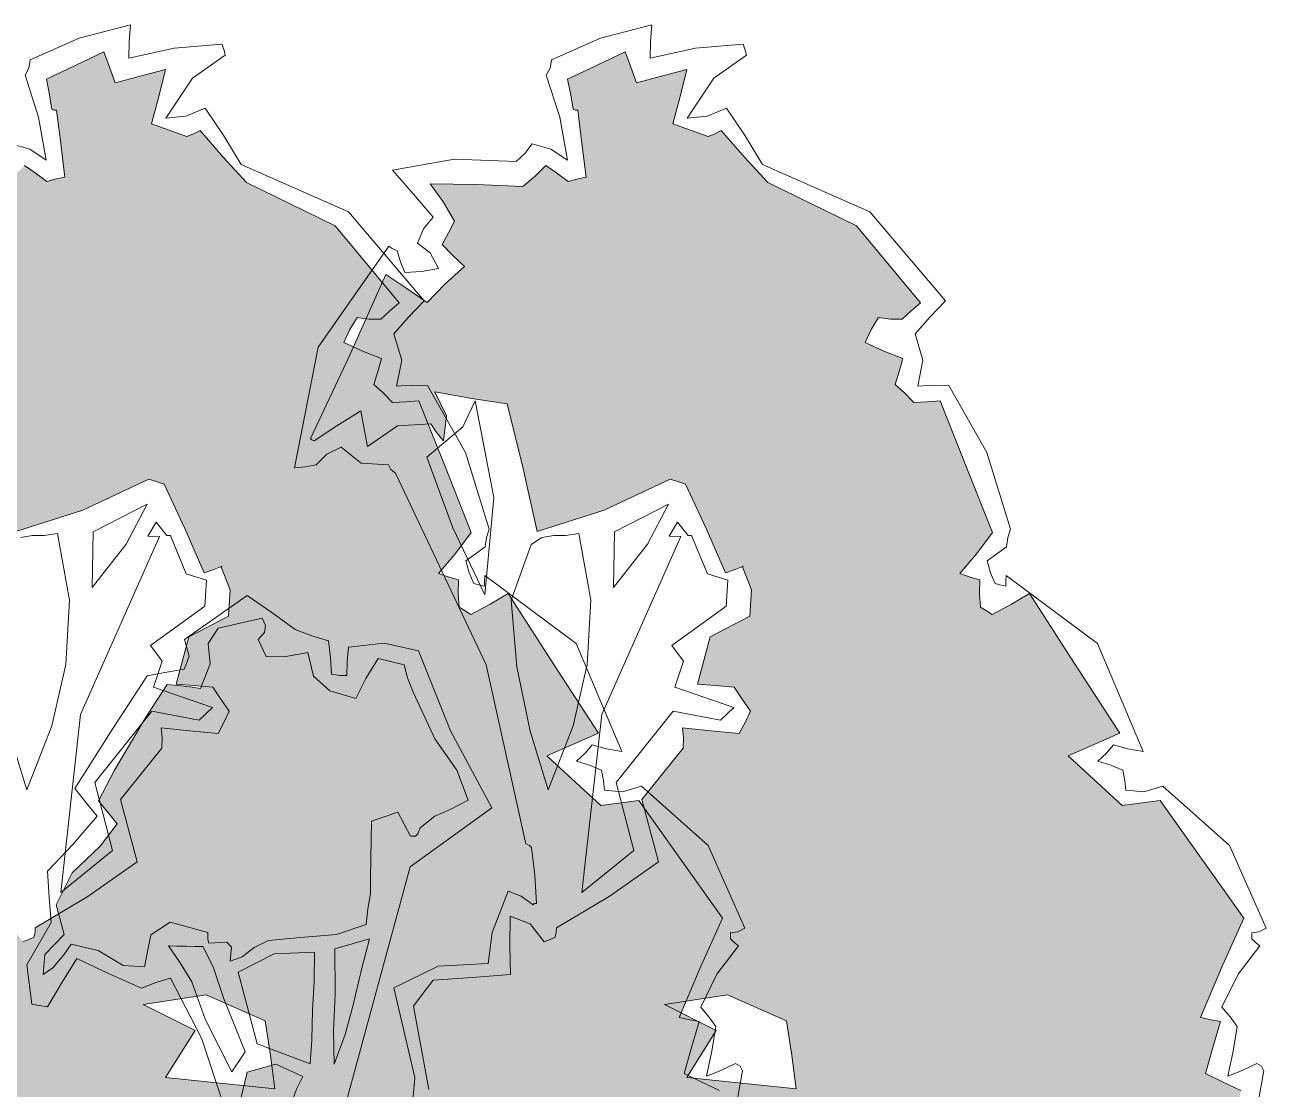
# Model space of a CAD drawing. Extents: x 9483 to 67306, y -5730 to 5191.
# Drawn here: x 21604.1 to 21926.4, y -3680.5 to -3404.1 of the extents above; entities that cross this region are included whole.
import ezdxf

# ---------------------------------------------------------------- set-up
doc = ezdxf.new("R2010")
doc.units = 0
doc.header["$MEASUREMENT"] = 0
doc.layers.get('0').update_dxf_attribs({"linetype": 'CONTINUOUS'})
doc.layers.add('duvar', color=3, linetype='CONTINUOUS')
doc.layers.add('yazı', color=6, linetype='CONTINUOUS')

msp = doc.modelspace()

# ---------------------------------------------------------------- hatches: boundary and pattern name
at = {"layer": 'yazı'}
h = msp.add_hatch(color=256, dxfattribs=at)
h.set_gradient(color1=(38, 153, 0), color2=(228, 255, 219), one_color=1, tint=0.93, name='CYLINDER')
h.paths.add_polyline_path([(21739.66465, -3593.96422), (21753.04148, -3588.02415), (21741.31912, -3569.91623), (21729.59676, -3551.8083), (21724.91952, -3554.50476), (21719.93371, -3557.19583), (21718.40695, -3556.24315), (21716.88019, -3555.29046), (21716.63085, -3551.89066), (21716.69549, -3548.18765), (21714.23759, -3547.52739), (21711.4765, -3546.55316), (21715.88824, -3541.38265), (21719.99678, -3535.89816), (21713.1956, -3518.80217), (21706.39443, -3501.70618), (21702.99462, -3501.95551), (21699.59481, -3502.20484), (21697.16923, -3499.69308), (21694.73826, -3497.48991), (21695.72327, -3494.11164), (21696.70827, -3490.73338), (21691.80324, -3488.7957), (21686.90361, -3486.54943), (21688.50578, -3483.18194), (21690.41114, -3480.12842), (21693.4916, -3480.49087), (21696.57743, -3480.54473), (21698.77522, -3478.42235), (21701.2816, -3476.30535), (21684.65422, -3456.25974), (21661.69896, -3445.05533), (21655.64039, -3438.46735), (21649.58722, -3431.57078), (21647.71956, -3432.46421), (21646.16586, -3433.05444), (21641.56404, -3431.43073), (21636.96221, -3429.80702), (21638.9376, -3422.74191), (21640.60441, -3415.67141), (21634.09183, -3417.4098), (21627.57925, -3419.14819), (21626.10636, -3415.10967), (21624.63346, -3411.07115), (21617.16281, -3414.64488), (21609.69217, -3418.21862), (21610.5479, -3422.24636), (21611.10043, -3425.96014), (21611.71221, -3426.2795), (21612.32938, -3426.29027), (21613.41289, -3434.95216), (21614.49641, -3443.61405), (21612.01697, -3444.18813), (21609.84611, -3444.76759), (21606.79798, -3442.55364), (21604.05304, -3440.65366), (21601.22731, -3443.38244), (21598.09299, -3446.10583), (21586.06361, -3445.58718), (21574.02885, -3445.37711), (21577.34247, -3450.06512), (21580.34213, -3455.05632), (21578.74535, -3458.11523), (21577.14856, -3461.17413), (21579.87734, -3463.99987), (21582.9147, -3466.83098), (21577.89656, -3471.37356), (21573.18163, -3476.2301), (21567.69175, -3472.43014), (21562.50508, -3468.94415), (21552.87052, -3490.38343), (21542.93277, -3511.50873), (21543.23596, -3511.8227), (21543.84775, -3512.14206), (21549.78086, -3508.23281), (21556.02256, -3504.32895), (21556.86751, -3508.97386), (21557.71247, -3513.61878), (21565.52402, -3508.19893), (21574.17514, -3507.73258), (21575.68035, -3509.9196), (21577.49415, -3512.112), (21578.22443, -3505.64252), (21575.24632, -3499.41698), (21584.78549, -3501.12687), (21594.02145, -3502.5228), (21598.05615, -3518.95315), (21601.77688, -3535.68669), (21619.15991, -3530.12524), (21636.27745, -3522.08973), (21638.42676, -3522.7446), (21640.26749, -3523.39408), (21645.6227, -3534.90864), (21650.66933, -3546.4178), (21653.15416, -3545.53514), (21655.06501, -3544.7554), (21657.38277, -3550.85648), (21656.95568, -3557.63993), (21646.67547, -3563.01669), (21643.37417, -3575.30618), (21647.99754, -3575.69556), (21652.9295, -3576.09032), (21655.03572, -3579.21387), (21657.14194, -3582.33741), (21655.85913, -3585.09312), (21654.26235, -3588.15202), (21646.86711, -3587.40558), (21639.47187, -3586.65914), (21639.73737, -3589.1332), (21639.68889, -3591.91045), (21628.96004, -3605.305), (21633.30871, -3621.43216), (21620.49518, -3630.46883), (21606.77206, -3638.56359), (21606.75052, -3639.79793), (21606.42039, -3641.02688), (21605.17528, -3641.6225), (21603.62159, -3642.21273), (21599.99938, -3637.51934), (21594.78577, -3635.57627), (21594.65112, -3643.29086), (21594.83043, -3650.70226), (21584.93959, -3651.45565), (21574.74016, -3652.20365), (21572.21224, -3655.55498), (21569.68432, -3658.90631), (21573.62745, -3680.58259), (21572.62247, -3702.78985), (21568.28614, -3703.64019), (21564.25839, -3704.49592), (21560.3653, -3697.63705), (21556.77541, -3691.09216), (21550.60373, -3690.98443), (21544.43205, -3690.8767), (21541.40547, -3687.42842), (21538.07568, -3683.66616), (21539.36927, -3680.29329), (21540.96605, -3677.23438), (21533.92249, -3674.02466), (21526.47877, -3676.05547), (21524.48184, -3684.35491), (21520.33559, -3691.99949), (21509.19425, -3693.65708), (21498.06908, -3694.38892), (21495.99517, -3689.41388), (21492.97936, -3685.34842), (21487.7065, -3686.79978), (21482.43903, -3687.94254), (21480.43133, -3696.85915), (21478.73759, -3705.47257), (21457.96552, -3710.66619), (21445.32592, -3727.42284), (21451.2321, -3725.05651), (21456.82432, -3722.99338), (21458.32953, -3725.1804), (21459.52078, -3727.67062), (21458.58425, -3728.27162), (21457.64234, -3729.18122), (21457.58848, -3732.26706), (21457.8432, -3735.35828), (21461.51389, -3737.27442), (21464.8706, -3739.49375), (21460.7459, -3745.90399), (21456.30723, -3752.61743), (21457.43384, -3758.81065), (21458.25186, -3764.99848), (21463.43853, -3768.48447), (21468.32201, -3771.65649), (21469.90263, -3769.52334), (21471.48864, -3767.0816), (21478.19669, -3771.82885), (21483.3295, -3778.40068), (21481.15326, -3779.28873), (21479.28021, -3780.49074), (21483.18407, -3786.73244), (21489.89751, -3791.17111), (21504.28088, -3780.61845), (21516.12556, -3774.03429), (21521.07212, -3755.90865), (21530.61511, -3739.7153), (21537.07382, -3741.06274), (21543.19163, -3744.25631), (21536.20349, -3755.55541), (21531.96568, -3768.4459), (21533.46551, -3770.94151), (21534.34278, -3773.73492), (21533.40626, -3774.33593), (21532.15576, -3775.24013), (21532.73523, -3777.41099), (21534.24583, -3779.28943), (21529.52012, -3784.76314), (21525.70938, -3790.87018), (21530.01878, -3791.56276), (21534.34973, -3791.021), (21539.12009, -3800.67328), (21547.00323, -3808.8365), (21568.52173, -3796.24764), (21592.32039, -3794.5023), (21590.00948, -3803.10494), (21588.00716, -3811.71297), (21593.88641, -3810.88956), (21600.06886, -3810.38012), (21601.83418, -3815.34978), (21603.59412, -3820.62802), (21605.13165, -3820.96354), (21606.35521, -3821.60225), (21613.772, -3821.11435), (21620.8802, -3820.62107), (21628.367, -3816.12159), (21633.32589, -3814.97343), (21632.56711, -3805.39118), (21633.91456, -3798.93246), (21634.00613, -3793.68654), (21629.77214, -3788.67379), (21640.94579, -3785.16469), (21651.81086, -3781.65021), (21659.1253, -3787.02541), (21666.13116, -3792.39522), (21669.88264, -3789.6826), (21673.63413, -3786.96998), (21674.32132, -3782.96917), (21675.01389, -3778.65977), (21679.30175, -3780.58668), (21683.59499, -3782.20501), (21690.80014, -3776.15722), (21697.69133, -3770.41262), (21706.98116, -3768.72271), (21715.96241, -3767.02741), (21717.07824, -3773.8378), (21717.89088, -3780.33422), (21721.61004, -3779.4731), (21725.33459, -3778.30341), (21726.02178, -3774.30259), (21726.70897, -3770.30177), (21730.43352, -3769.13207), (21734.16346, -3767.65379), (21723.18754, -3742.15063), (21702.53241, -3722.96074), (21709.40744, -3718.1419), (21715.97388, -3713.31768), (21716.29324, -3712.7059), (21716.29862, -3712.39731), (21712.61716, -3711.09834), (21708.62173, -3710.10257), (21717.42905, -3700.68729), (21726.23099, -3691.58059), (21736.34423, -3695.76993), (21746.45747, -3699.95927), (21748.50445, -3706.47723), (21750.55681, -3712.68661), (21754.54685, -3713.99097), (21758.54228, -3714.98674), (21767.66896, -3704.95968), (21781.35976, -3698.71642), (21783.05888, -3689.79443), (21784.44942, -3680.86704), (21779.85837, -3678.62616), (21775.26732, -3676.38528), (21777.23732, -3669.62875), (21779.20732, -3662.87223), (21776.74404, -3662.52055), (21773.97756, -3661.85491), (21779.44971, -3648.98596), (21785.23044, -3636.12239), (21763.54027, -3605.49337), (21753.63866, -3606.86392)])
h.paths.add_polyline_path([(21666.54193, -3662.75771), (21667.92864, -3671.73357), (21669.01216, -3680.39547), (21654.83885, -3678.91336), (21640.66554, -3677.43125), (21648.28701, -3665.21717), (21634.82243, -3658.49991), (21651.22585, -3656.00814)], flags=16)
h = msp.add_hatch(color=256, dxfattribs=at)
h.set_gradient(color1=(38, 153, 0), color2=(228, 255, 219), one_color=1, tint=0.93, name='CYLINDER')
h.paths.add_polyline_path([(21875.01573, -3593.96422), (21888.39255, -3588.02415), (21876.6702, -3569.91623), (21864.94784, -3551.8083), (21860.2706, -3554.50476), (21855.28479, -3557.19583), (21853.75803, -3556.24315), (21852.23127, -3555.29046), (21851.98193, -3551.89066), (21852.04657, -3548.18765), (21849.58867, -3547.52739), (21846.82758, -3546.55316), (21851.23932, -3541.38265), (21855.34786, -3535.89816), (21848.54668, -3518.80217), (21841.7455, -3501.70618), (21838.3457, -3501.95551), (21834.94589, -3502.20484), (21832.52031, -3499.69308), (21830.08934, -3497.48991), (21831.07434, -3494.11164), (21832.05935, -3490.73338), (21827.15432, -3488.7957), (21822.25469, -3486.54943), (21823.85686, -3483.18194), (21825.76222, -3480.12842), (21828.84267, -3480.49087), (21831.92851, -3480.54473), (21834.1263, -3478.42235), (21836.63268, -3476.30535), (21820.0053, -3456.25974), (21797.05003, -3445.05533), (21790.99147, -3438.46735), (21784.9383, -3431.57078), (21783.07063, -3432.46421), (21781.51694, -3433.05444), (21776.91512, -3431.43073), (21772.31329, -3429.80702), (21774.28868, -3422.74191), (21775.95549, -3415.67141), (21769.44291, -3417.4098), (21762.93033, -3419.14819), (21761.45744, -3415.10967), (21759.98454, -3411.07115), (21752.51389, -3414.64488), (21745.04325, -3418.21862), (21745.89897, -3422.24636), (21746.45151, -3425.96014), (21747.06329, -3426.2795), (21747.68045, -3426.29027), (21748.76397, -3434.95216), (21749.84749, -3443.61405), (21747.36805, -3444.18813), (21745.19719, -3444.76759), (21742.14905, -3442.55364), (21739.40412, -3440.65366), (21736.57839, -3443.38244), (21733.44407, -3446.10583), (21721.41469, -3445.58718), (21709.37992, -3445.37711), (21712.69355, -3450.06512), (21715.69321, -3455.05632), (21714.09642, -3458.11523), (21712.49964, -3461.17413), (21715.22842, -3463.99987), (21718.26578, -3466.83098), (21713.24764, -3471.37356), (21708.53271, -3476.2301), (21703.04283, -3472.43014), (21697.85616, -3468.94415), (21688.2216, -3490.38343), (21678.28385, -3511.50873), (21678.58704, -3511.8227), (21679.19882, -3512.14206), (21685.13194, -3508.23281), (21691.37364, -3504.32895), (21692.21859, -3508.97386), (21693.06355, -3513.61878), (21700.8751, -3508.19893), (21709.52622, -3507.73258), (21711.03143, -3509.9196), (21712.84523, -3512.112), (21713.57551, -3505.64252), (21710.5974, -3499.41698), (21720.13656, -3501.12687), (21729.37253, -3502.5228), (21733.40723, -3518.95315), (21737.12795, -3535.68669), (21754.51099, -3530.12524), (21771.62853, -3522.08973), (21773.77784, -3522.7446), (21775.61857, -3523.39408), (21780.97378, -3534.90864), (21786.02041, -3546.4178), (21788.50524, -3545.53514), (21790.41609, -3544.7554), (21792.73385, -3550.85648), (21792.30676, -3557.63993), (21782.02654, -3563.01669), (21778.72525, -3575.30618), (21783.34862, -3575.69556), (21788.28058, -3576.09032), (21790.3868, -3579.21387), (21792.49302, -3582.33741), (21791.21021, -3585.09312), (21789.61343, -3588.15202), (21782.21819, -3587.40558), (21774.82295, -3586.65914), (21775.08845, -3589.1332), (21775.03997, -3591.91045), (21764.31112, -3605.305), (21768.65979, -3621.43216), (21755.84626, -3630.46883), (21742.12314, -3638.56359), (21742.1016, -3639.79793), (21741.77147, -3641.02688), (21740.52636, -3641.6225), (21738.97267, -3642.21273), (21735.35046, -3637.51934), (21730.13685, -3635.57627), (21730.00219, -3643.29086), (21730.18151, -3650.70226), (21720.29067, -3651.45565), (21710.09124, -3652.20365), (21707.56332, -3655.55498), (21705.0354, -3658.90631), (21708.97853, -3680.58259), (21707.97355, -3702.78985), (21703.63721, -3703.64019), (21699.60947, -3704.49592), (21695.71638, -3697.63705), (21692.12648, -3691.09216), (21685.95481, -3690.98443), (21679.78313, -3690.8767), (21676.75655, -3687.42842), (21673.42676, -3683.66616), (21674.72034, -3680.29329), (21676.31713, -3677.23438), (21669.27356, -3674.02466), (21661.82985, -3676.05547), (21659.83291, -3684.35491), (21655.68667, -3691.99949), (21644.54533, -3693.65708), (21633.42016, -3694.38892), (21631.34625, -3689.41388), (21628.33044, -3685.34842), (21623.05758, -3686.79978), (21617.79011, -3687.94254), (21615.78241, -3696.85915), (21614.08867, -3705.47257), (21593.3166, -3710.66619), (21580.677, -3727.42284), (21586.58318, -3725.05651), (21592.1754, -3722.99338), (21593.68061, -3725.1804), (21594.87185, -3727.67062), (21593.93533, -3728.27162), (21592.99342, -3729.18122), (21592.93956, -3732.26706), (21593.19428, -3735.35828), (21596.86496, -3737.27442), (21600.22168, -3739.49375), (21596.09698, -3745.90399), (21591.65831, -3752.61743), (21592.78491, -3758.81065), (21593.60294, -3764.99848), (21598.78961, -3768.48447), (21603.67309, -3771.65649), (21605.25371, -3769.52334), (21606.83972, -3767.0816), (21613.54777, -3771.82885), (21618.68058, -3778.40068), (21616.50434, -3779.28873), (21614.63129, -3780.49074), (21618.53515, -3786.73244), (21625.24858, -3791.17111), (21639.63196, -3780.61845), (21651.47664, -3774.03429), (21656.4232, -3755.90865), (21665.96618, -3739.7153), (21672.4249, -3741.06274), (21678.54271, -3744.25631), (21671.55457, -3755.55541), (21667.31676, -3768.4459), (21668.81659, -3770.94151), (21669.69386, -3773.73492), (21668.75734, -3774.33593), (21667.50684, -3775.24013), (21668.0863, -3777.41099), (21669.5969, -3779.28943), (21664.87119, -3784.76314), (21661.06046, -3790.87018), (21665.36986, -3791.56276), (21669.70081, -3791.021), (21674.47117, -3800.67328), (21682.3543, -3808.8365), (21703.87281, -3796.24764), (21727.67147, -3794.5023), (21725.36056, -3803.10494), (21723.35824, -3811.71297), (21729.23749, -3810.88956), (21735.41994, -3810.38012), (21737.18526, -3815.34978), (21738.9452, -3820.62802), (21740.48273, -3820.96354), (21741.70629, -3821.60225), (21749.12308, -3821.11435), (21756.23127, -3820.62107), (21763.71808, -3816.12159), (21768.67697, -3814.97343), (21767.91819, -3805.39118), (21769.26564, -3798.93246), (21769.35721, -3793.68654), (21765.12322, -3788.67379), (21776.29687, -3785.16469), (21787.16194, -3781.65021), (21794.47638, -3787.02541), (21801.48224, -3792.39522), (21805.23372, -3789.6826), (21808.9852, -3786.96998), (21809.67239, -3782.96917), (21810.36497, -3778.65977), (21814.65283, -3780.58668), (21818.94607, -3782.20501), (21826.15122, -3776.15722), (21833.0424, -3770.41262), (21842.33224, -3768.72271), (21851.31348, -3767.02741), (21852.42932, -3773.8378), (21853.24196, -3780.33422), (21856.96112, -3779.4731), (21860.68567, -3778.30341), (21861.37286, -3774.30259), (21862.06005, -3770.30177), (21865.7846, -3769.13207), (21869.51454, -3767.65379), (21858.53862, -3742.15063), (21837.88349, -3722.96074), (21844.75852, -3718.1419), (21851.32496, -3713.31768), (21851.64431, -3712.7059), (21851.6497, -3712.39731), (21847.96824, -3711.09834), (21843.97281, -3710.10257), (21852.78013, -3700.68729), (21861.58207, -3691.58059), (21871.69531, -3695.76993), (21881.80855, -3699.95927), (21883.85553, -3706.47723), (21885.90789, -3712.68661), (21889.89793, -3713.99097), (21893.89336, -3714.98674), (21903.02004, -3704.95968), (21916.71084, -3698.71642), (21918.40996, -3689.79443), (21919.8005, -3680.86704), (21915.20945, -3678.62616), (21910.6184, -3676.38528), (21912.5884, -3669.62875), (21914.5584, -3662.87223), (21912.09512, -3662.52055), (21909.32864, -3661.85491), (21914.80079, -3648.98596), (21920.58152, -3636.12239), (21898.89135, -3605.49337), (21888.98974, -3606.86392)])
h.paths.add_polyline_path([(21801.893, -3662.75771), (21803.27972, -3671.73357), (21804.36324, -3680.39547), (21790.18993, -3678.91336), (21776.01662, -3677.43125), (21783.63808, -3665.21717), (21770.17351, -3658.49991), (21786.57693, -3656.00814)], flags=16)
h = msp.add_hatch(color=256, dxfattribs=at)
h.set_gradient(color1=(38, 153, 0), color2=(228, 255, 219), one_color=1, tint=0.93, name='CYLINDER')
h.paths.add_polyline_path([(21694.1441, -3610.87115), (21700.97604, -3608.52098), (21704.26273, -3614.7519), (21705.49707, -3614.77345), (21706.12501, -3614.16705), (21706.76911, -3612.63491), (21710.52597, -3609.6137), (21714.56988, -3607.83222), (21719.24173, -3605.44435), (21716.29055, -3597.67589), (21710.5675, -3589.55037), (21706.70135, -3581.14859), (21704.91448, -3577.41326), (21703.4362, -3573.68333), (21702.5697, -3570.27275), (21695.80778, -3568.61133), (21692.63038, -3573.80339), (21690.07014, -3579.00622), (21683.31362, -3577.03622), (21679.05808, -3573.25781), (21677.62289, -3567.0592), (21671.42967, -3568.18581), (21666.80091, -3568.10501), (21664.71623, -3563.74713), (21666.29147, -3561.92256), (21666.63237, -3560.07645), (21665.73894, -3558.20878), (21654.27286, -3560.78674), (21651.73417, -3564.75524), (21652.25977, -3570.01194), (21649.67798, -3576.44911), (21647.52328, -3576.10282), (21644.75142, -3575.74576), (21641.0538, -3575.37254), (21635.66244, -3583.61273), (21627.39149, -3597.66754), (21623.23986, -3605.6207), (21628.07486, -3611.56997), (21623.65234, -3617.35765), (21616.43103, -3624.33119), (21612.27401, -3632.59293), (21614.29944, -3640.34523), (21609.27053, -3645.50497), (21608.87038, -3650.74551), (21611.37137, -3648.9371), (21614.20787, -3645.59116), (21616.10785, -3642.84622), (21623.17834, -3644.51303), (21629.59397, -3648.32914), (21635.14309, -3648.73468), (21636.83144, -3640.42985), (21641.82803, -3637.12161), (21651.65962, -3639.76265), (21651.6273, -3641.61415), (21651.91973, -3642.54529), (21656.55387, -3642.3175), (21657.76666, -3643.57338), (21657.39344, -3647.271), (21660.50082, -3646.09052), (21663.62975, -3643.67572), (21667.36507, -3641.88885), (21675.713, -3641.10853), (21684.98667, -3640.34437), (21692.74974, -3637.70178), (21693.12835, -3633.69557), (21693.81554, -3629.69476), (21693.88556, -3625.68317)])

# ---------------------------------------------------------------- linework, layer by layer
at = {"color": 27, "lineweight": 0}
for p, q in [((21717.84721, -3508.49518), (21721.05154, -3501.7602)), ((21721.05154, -3501.7602), (21725.86117, -3526.84705)), ((21708.44965, -3516.35677), (21717.84721, -3508.49518)), ((21715.22928, -3534.6871), (21708.44965, -3516.35677)), ((21621.84021, -3535.72822), (21635.85575, -3528.5646)), ((21635.85575, -3528.5646), (21630.42669, -3538.96488)), ((21725.86117, -3526.84705), (21723.56799, -3552.1186)), ((21757.19129, -3535.72822), (21771.20683, -3528.5646)), ((21771.20683, -3528.5646), (21765.77777, -3538.96488)), ((21636.0189, -3536.90175), (21638.24363, -3533.23645)), ((21638.24363, -3533.23645), (21640.96163, -3536.67934)), ((21723.56799, -3552.1186), (21715.22928, -3534.6871)), ((21771.36998, -3536.90175), (21773.5947, -3533.23645)), ((21773.5947, -3533.23645), (21776.31271, -3536.67934)), ((21602.98428, -3537.25116), (21606.08089, -3536.68785)), ((21606.08089, -3536.68785), (21609.16673, -3536.74172)), ((21609.16673, -3536.74172), (21612.57192, -3536.1838)), ((21612.57192, -3536.1838), (21615.66471, -3553.52374)), ((21618.54204, -3583.20703), (21639.10474, -3536.95561)), ((21621.58705, -3550.23166), (21621.84021, -3535.72822)), ((21639.10474, -3536.95561), (21636.0189, -3536.90175)), ((21640.96163, -3536.67934), (21641.88738, -3536.6955)), ((21641.88738, -3536.6955), (21646.03519, -3546.64559)), ((21735.52579, -3539.05418), (21738.33536, -3537.25116)), ((21738.33536, -3537.25116), (21741.43197, -3536.68785)), ((21741.43197, -3536.68785), (21744.51781, -3536.74172)), ((21744.51781, -3536.74172), (21747.923, -3536.1838)), ((21747.923, -3536.1838), (21751.01579, -3553.52374)), ((21753.89312, -3583.20703), (21774.45582, -3536.95561)), ((21756.93813, -3550.23166), (21757.19129, -3535.72822)), ((21774.45582, -3536.95561), (21771.36998, -3536.90175)), ((21776.31271, -3536.67934), (21777.23846, -3536.6955)), ((21777.23846, -3536.6955), (21781.38627, -3546.64559)), ((21630.42669, -3538.96488), (21621.58705, -3550.23166)), ((21730.33529, -3553.47144), (21735.52579, -3539.05418)), ((21765.77777, -3538.96488), (21756.93813, -3550.23166)), ((21657.38277, -3550.85648), (21655.02182, -3544.64171)), ((21792.73385, -3550.85648), (21790.3729, -3544.64171)), ((21646.03519, -3546.64559), (21651.25418, -3548.28008)), ((21651.25418, -3548.28008), (21650.8271, -3555.06354)), ((21781.38627, -3546.64559), (21786.60526, -3548.28008)), ((21786.60526, -3548.28008), (21786.17818, -3555.06354)), ((21656.95568, -3557.63993), (21657.38277, -3550.85648)), ((21792.30676, -3557.63993), (21792.73385, -3550.85648)), ((21615.66471, -3553.52374), (21614.75668, -3570.17649)), ((21731.88515, -3570.78445), (21730.33529, -3553.47144)), ((21751.01579, -3553.52374), (21750.10776, -3570.17649)), ((21650.8271, -3555.06354), (21636.75769, -3565.313)), ((21646.67547, -3563.01669), (21656.95568, -3557.63993)), ((21786.17818, -3555.06354), (21772.10877, -3565.313)), ((21782.02654, -3563.01669), (21792.30676, -3557.63993)), ((21651.73417, -3564.75524), (21654.27286, -3560.78674)), ((21654.27286, -3560.78674), (21665.73894, -3558.20878)), ((21665.73894, -3558.20878), (21666.63237, -3560.07645)), ((21666.63237, -3560.07645), (21666.29147, -3561.92256)), ((21643.37417, -3575.30618), (21646.67547, -3563.01669)), ((21666.29147, -3561.92256), (21664.71623, -3563.74713)), ((21664.71623, -3563.74713), (21666.80091, -3568.10501)), ((21778.72525, -3575.30618), (21782.02654, -3563.01669)), ((21636.75769, -3565.313), (21639.77351, -3569.37845)), ((21652.25977, -3570.01194), (21651.73417, -3564.75524)), ((21671.42967, -3568.18581), (21677.62289, -3567.0592)), ((21677.62289, -3567.0592), (21679.05808, -3573.25781)), ((21772.10877, -3565.313), (21775.12459, -3569.37845)), ((21614.75668, -3570.17649), (21611.08217, -3586.1636)), ((21639.77351, -3569.37845), (21637.49492, -3576.12959)), ((21649.67798, -3576.44911), (21652.25977, -3570.01194)), ((21666.80091, -3568.10501), (21671.42967, -3568.18581)), ((21692.63038, -3573.80339), (21695.80778, -3568.61133)), ((21695.80778, -3568.61133), (21702.5697, -3570.27275)), ((21702.5697, -3570.27275), (21703.4362, -3573.68333)), ((21735.2973, -3587.51261), (21731.88515, -3570.78445)), ((21750.10776, -3570.17649), (21746.43324, -3586.1636)), ((21775.12459, -3569.37845), (21772.846, -3576.12959)), ((21679.05808, -3573.25781), (21683.31362, -3577.03622)), ((21690.07014, -3579.00622), (21692.63038, -3573.80339)), ((21703.4362, -3573.68333), (21704.91448, -3577.41326)), ((21635.66244, -3583.61273), (21641.0538, -3575.37254)), ((21641.0538, -3575.37254), (21644.75142, -3575.74576)), ((21647.99754, -3575.69556), (21643.37417, -3575.30618)), ((21644.75142, -3575.74576), (21647.52328, -3576.10282)), ((21647.52328, -3576.10282), (21649.67798, -3576.44911)), ((21652.9295, -3576.09032), (21647.99754, -3575.69556)), ((21655.03572, -3579.21387), (21652.9295, -3576.09032)), ((21683.31362, -3577.03622), (21690.07014, -3579.00622)), ((21704.91448, -3577.41326), (21706.70135, -3581.14859)), ((21783.34862, -3575.69556), (21778.72525, -3575.30618)), ((21788.28058, -3576.09032), (21783.34862, -3575.69556)), ((21790.3868, -3579.21387), (21788.28058, -3576.09032)), ((21613.41391, -3629.41919), (21618.54204, -3583.20703)), ((21627.39149, -3597.66754), (21635.66244, -3583.61273)), ((21706.70135, -3581.14859), (21710.5675, -3589.55037)), ((21748.76499, -3629.41919), (21753.89312, -3583.20703)), ((21611.08217, -3586.1636), (21604.61963, -3602.7194)), ((21746.43324, -3586.1636), (21739.97071, -3602.7194)), ((21604.61963, -3602.7194), (21599.94622, -3587.51261)), ((21710.5675, -3589.55037), (21716.29055, -3597.67589)), ((21739.97071, -3602.7194), (21735.2973, -3587.51261)), ((21623.23986, -3605.6207), (21627.39149, -3597.66754)), ((21716.29055, -3597.67589), (21719.24173, -3605.44435)), ((21622.24661, -3600.86633), (21626.87693, -3618.54179)), ((21757.59769, -3600.86633), (21762.228, -3618.54179)), ((21628.07486, -3611.56997), (21623.23986, -3605.6207)), ((21719.24173, -3605.44435), (21714.56988, -3607.83222)), ((21700.97604, -3608.52098), (21694.1441, -3610.87115)), ((21704.26273, -3614.7519), (21700.97604, -3608.52098)), ((21710.52597, -3609.6137), (21706.76911, -3612.63491)), ((21714.56988, -3607.83222), (21710.52597, -3609.6137)), ((21623.65234, -3617.35765), (21628.07486, -3611.56997)), ((21694.1441, -3610.87115), (21693.88556, -3625.68317)), ((21706.76911, -3612.63491), (21706.12501, -3614.16705)), ((21705.49707, -3614.77345), (21704.26273, -3614.7519)), ((21706.12501, -3614.16705), (21705.49707, -3614.77345)), ((21626.87693, -3618.54179), (21613.41391, -3629.41919)), ((21616.43103, -3624.33119), (21623.65234, -3617.35765)), ((21762.228, -3618.54179), (21748.76499, -3629.41919)), ((21612.27401, -3632.59293), (21616.43103, -3624.33119)), ((21693.88556, -3625.68317), (21693.81554, -3629.69476)), ((21606.77206, -3638.56359), (21620.49518, -3630.46883)), ((21693.81554, -3629.69476), (21693.12835, -3633.69557)), ((21742.12314, -3638.56359), (21755.84626, -3630.46883)), ((21614.29944, -3640.34523), (21612.27401, -3632.59293)), ((21693.12835, -3633.69557), (21692.74974, -3637.70178)), ((21606.75052, -3639.79793), (21606.77206, -3638.56359)), ((21641.82803, -3637.12161), (21636.83144, -3640.42985)), ((21651.65962, -3639.76265), (21641.82803, -3637.12161)), ((21692.74974, -3637.70178), (21684.98667, -3640.34437)), ((21730.00219, -3643.29086), (21730.13685, -3635.57627)), ((21730.13685, -3635.57627), (21735.35046, -3637.51934)), ((21735.35046, -3637.51934), (21738.97267, -3642.21273)), ((21742.1016, -3639.79793), (21742.12314, -3638.56359)), ((21603.62159, -3642.21273), (21605.17528, -3641.6225)), ((21605.17528, -3641.6225), (21606.42039, -3641.02688)), ((21606.42039, -3641.02688), (21606.75052, -3639.79793)), ((21609.27053, -3645.50497), (21614.29944, -3640.34523)), ((21636.83144, -3640.42985), (21635.14309, -3648.73468)), ((21651.6273, -3641.61415), (21651.64346, -3640.6884)), ((21651.91973, -3642.54529), (21651.6273, -3641.61415)), ((21651.64346, -3640.6884), (21651.65962, -3639.76265)), ((21667.36507, -3641.88885), (21663.62975, -3643.67572)), ((21675.713, -3641.10853), (21667.36507, -3641.88885)), ((21684.98667, -3640.34437), (21675.713, -3641.10853)), ((21684.61345, -3644.04199), (21693.61085, -3641.42094)), ((21693.61085, -3641.42094), (21691.62469, -3649.10322)), ((21738.97267, -3642.21273), (21740.52636, -3641.6225)), ((21740.52636, -3641.6225), (21741.77147, -3641.02688)), ((21741.77147, -3641.02688), (21742.1016, -3639.79793)), ((21616.10785, -3642.84622), (21614.20787, -3645.59116)), ((21623.17834, -3644.51303), (21616.10785, -3642.84622)), ((21629.59397, -3648.32914), (21623.17834, -3644.51303)), ((21641.41172, -3643.2879), (21643.57181, -3643.32561)), ((21644.42215, -3647.66194), (21641.41172, -3643.2879)), ((21643.57181, -3643.32561), (21646.04048, -3643.3687)), ((21646.04048, -3643.3687), (21648.20056, -3643.4064)), ((21648.20056, -3643.4064), (21650.36065, -3643.44411)), ((21650.36065, -3643.44411), (21653.04633, -3648.73851)), ((21656.55387, -3642.3175), (21651.91973, -3642.54529)), ((21657.76666, -3643.57338), (21656.55387, -3642.3175)), ((21657.39344, -3647.271), (21657.76666, -3643.57338)), ((21663.62975, -3643.67572), (21660.50082, -3646.09052)), ((21668.84874, -3645.3102), (21679.35136, -3644.87617)), ((21679.35136, -3644.87617), (21679.21671, -3652.59077)), ((21684.71735, -3655.77356), (21684.61345, -3644.04199)), ((21730.18151, -3650.70226), (21730.00219, -3643.29086)), ((21608.87038, -3650.74551), (21609.27053, -3645.50497)), ((21614.20787, -3645.59116), (21611.37137, -3648.9371)), ((21635.14309, -3648.73468), (21629.59397, -3648.32914)), ((21647.4218, -3652.65314), (21644.42215, -3647.66194)), ((21660.50082, -3646.09052), (21657.39344, -3647.271)), ((21659.50505, -3650.08595), (21668.84874, -3645.3102)), ((21611.37137, -3648.9371), (21608.87038, -3650.74551)), ((21653.04633, -3648.73851), (21655.68354, -3656.81016)), ((21664.42779, -3668.69255), (21659.50505, -3650.08595)), ((21691.62469, -3649.10322), (21689.29224, -3658.94019)), ((21710.09124, -3652.20365), (21720.29067, -3651.45565)), ((21720.29067, -3651.45565), (21730.18151, -3650.70226)), ((21650.95783, -3662.28387), (21647.4218, -3652.65314)), ((21679.21671, -3652.59077), (21678.77885, -3659.99139)), ((21707.56332, -3655.55498), (21710.09124, -3652.20365)), ((21655.68354, -3656.81016), (21661.30425, -3670.79877)), ((21684.24179, -3665.33427), (21684.71735, -3655.77356)), ((21705.0354, -3658.90631), (21707.56332, -3655.55498)), ((21678.77885, -3659.99139), (21678.64419, -3667.70599)), ((21689.29224, -3658.94019), (21687.31147, -3666.31389)), ((21708.97853, -3680.58259), (21705.0354, -3658.90631)), ((21657.81826, -3675.98545), (21650.95783, -3662.28387)), ((21678.64419, -3667.70599), (21678.22788, -3673.87228)), ((21684.39956, -3673.98), (21684.24179, -3665.33427)), ((21687.31147, -3666.31389), (21684.39956, -3673.98)), ((21661.30425, -3670.79877), (21657.81826, -3675.98545)), ((21678.22788, -3673.87228), (21664.42779, -3668.69255)), ((21661.82985, -3676.05547), (21669.27356, -3674.02466)), ((21669.27356, -3674.02466), (21676.31713, -3677.23438)), ((21659.83291, -3684.35491), (21661.82985, -3676.05547)), ((21676.31713, -3677.23438), (21674.72034, -3680.29329)), ((21674.72034, -3680.29329), (21673.42676, -3683.66616))]:
    msp.add_line(p, q, dxfattribs=at)
at = {"layer": 'duvar', "color": 27, "lineweight": 0}
for p, q in [((21618.21245, -3407.56361), (21631.54619, -3404.09222)), ((21631.54619, -3404.09222), (21631.1622, -3408.40701)), ((21753.56353, -3407.56361), (21766.89727, -3404.09222)), ((21766.89727, -3404.09222), (21766.51328, -3408.40701)), ((21605.45818, -3413.20587), (21618.21245, -3407.56361)), ((21631.1622, -3408.40701), (21631.08679, -3412.72718)), ((21642.86145, -3410.15461), (21655.22635, -3409.13573)), ((21655.22635, -3409.13573), (21655.81658, -3410.68942)), ((21740.80925, -3413.20587), (21753.56353, -3407.56361)), ((21766.51328, -3408.40701), (21766.43787, -3412.72718)), ((21778.21253, -3410.15461), (21790.57742, -3409.13573)), ((21790.57742, -3409.13573), (21791.16766, -3410.68942)), ((21617.16281, -3414.64488), (21624.63346, -3411.07115)), ((21624.63346, -3411.07115), (21626.10636, -3415.10967)), ((21631.08679, -3412.72718), (21642.86145, -3410.15461)), ((21656.10362, -3411.92914), (21647.66413, -3417.95539)), ((21655.81658, -3410.68942), (21656.10362, -3411.92914)), ((21752.51389, -3414.64488), (21759.98454, -3411.07115)), ((21759.98454, -3411.07115), (21761.45744, -3415.10967)), ((21766.43787, -3412.72718), (21778.21253, -3410.15461)), ((21791.4547, -3411.92914), (21783.01521, -3417.95539)), ((21791.16766, -3410.68942), (21791.4547, -3411.92914)), ((21604.15382, -3417.19591), (21605.11189, -3415.36057)), ((21605.11189, -3415.36057), (21605.45818, -3413.20587)), ((21609.69217, -3418.21862), (21617.16281, -3414.64488)), ((21626.10636, -3415.10967), (21627.57925, -3419.14819)), ((21634.09183, -3417.4098), (21640.60441, -3415.67141)), ((21640.60441, -3415.67141), (21638.9376, -3422.74191)), ((21739.5049, -3417.19591), (21740.46297, -3415.36057)), ((21740.46297, -3415.36057), (21740.80925, -3413.20587)), ((21745.04325, -3418.21862), (21752.51389, -3414.64488)), ((21761.45744, -3415.10967), (21762.93033, -3419.14819)), ((21769.44291, -3417.4098), (21775.95549, -3415.67141)), ((21775.95549, -3415.67141), (21774.28868, -3422.74191)), ((21607.6683, -3428.06098), (21604.15382, -3417.19591)), ((21610.5479, -3422.24636), (21609.69217, -3418.21862)), ((21627.57925, -3419.14819), (21634.09183, -3417.4098)), ((21647.66413, -3417.95539), (21640.69215, -3428.32873)), ((21743.01938, -3428.06098), (21739.5049, -3417.19591)), ((21745.89897, -3422.24636), (21745.04325, -3418.21862)), ((21762.93033, -3419.14819), (21769.44291, -3417.4098)), ((21783.01521, -3417.95539), (21776.04323, -3428.32873)), ((21611.10043, -3425.96014), (21610.5479, -3422.24636)), ((21638.9376, -3422.74191), (21636.96221, -3429.80702)), ((21746.45151, -3425.96014), (21745.89897, -3422.24636)), ((21774.28868, -3422.74191), (21772.31329, -3429.80702)), ((21611.71221, -3426.2795), (21611.10043, -3425.96014)), ((21645.94885, -3427.80313), (21650.92389, -3425.72923)), ((21650.92389, -3425.72923), (21655.73735, -3432.91284)), ((21747.06329, -3426.2795), (21746.45151, -3425.96014)), ((21781.29993, -3427.80313), (21786.27497, -3425.72923)), ((21786.27497, -3425.72923), (21791.08843, -3432.91284)), ((21609.63448, -3439.2077), (21607.6683, -3428.06098)), ((21612.32938, -3426.29027), (21611.71221, -3426.2795)), ((21613.41289, -3434.95216), (21612.32938, -3426.29027)), ((21640.69215, -3428.32873), (21645.94885, -3427.80313)), ((21744.98556, -3439.2077), (21743.01938, -3428.06098)), ((21747.68045, -3426.29027), (21747.06329, -3426.2795)), ((21748.76397, -3434.95216), (21747.68045, -3426.29027)), ((21776.04323, -3428.32873), (21781.29993, -3427.80313)), ((21636.96221, -3429.80702), (21641.56404, -3431.43073)), ((21641.56404, -3431.43073), (21646.16586, -3433.05444)), ((21646.16586, -3433.05444), (21647.71956, -3432.46421)), ((21647.71956, -3432.46421), (21649.58722, -3431.57078)), ((21649.58722, -3431.57078), (21655.64039, -3438.46735)), ((21772.31329, -3429.80702), (21776.91512, -3431.43073)), ((21776.91512, -3431.43073), (21781.51694, -3433.05444)), ((21781.51694, -3433.05444), (21783.07063, -3432.46421)), ((21783.07063, -3432.46421), (21784.9383, -3431.57078)), ((21784.9383, -3431.57078), (21790.99147, -3438.46735)), ((21600.44699, -3435.03452), (21605.36278, -3436.35504)), ((21614.49641, -3443.61405), (21613.41289, -3434.95216)), ((21655.73735, -3432.91284), (21660.23683, -3440.39964)), ((21733.90347, -3437.47087), (21735.79807, -3435.03452)), ((21735.79807, -3435.03452), (21740.71386, -3436.35504)), ((21749.84749, -3443.61405), (21748.76397, -3434.95216)), ((21791.08843, -3432.91284), (21795.58791, -3440.39964)), ((21605.36278, -3436.35504), (21609.63448, -3439.2077)), ((21655.64039, -3438.46735), (21661.69896, -3445.05533)), ((21731.70568, -3439.59325), (21733.90347, -3437.47087)), ((21740.71386, -3436.35504), (21744.98556, -3439.2077)), ((21790.99147, -3438.46735), (21797.05003, -3445.05533)), ((21604.05304, -3440.65366), (21606.79798, -3442.55364)), ((21660.23683, -3440.39964), (21688.11327, -3452.61599)), ((21699.56449, -3441.81033), (21715.66471, -3439.00458)), ((21705.01127, -3448.07896), (21699.56449, -3441.81033)), ((21715.66471, -3439.00458), (21731.70568, -3439.59325)), ((21736.57839, -3443.38244), (21739.40412, -3440.65366)), ((21739.40412, -3440.65366), (21742.14905, -3442.55364)), ((21795.58791, -3440.39964), (21823.46435, -3452.61599)), ((21606.79798, -3442.55364), (21609.84611, -3444.76759)), ((21609.84611, -3444.76759), (21612.01697, -3444.18813)), ((21612.01697, -3444.18813), (21614.49641, -3443.61405)), ((21661.69896, -3445.05533), (21684.65422, -3456.25974)), ((21733.44407, -3446.10583), (21736.57839, -3443.38244)), ((21742.14905, -3442.55364), (21745.19719, -3444.76759)), ((21745.19719, -3444.76759), (21747.36805, -3444.18813)), ((21747.36805, -3444.18813), (21749.84749, -3443.61405)), ((21797.05003, -3445.05533), (21820.0053, -3456.25974)), ((21710.15486, -3454.03362), (21705.01127, -3448.07896)), ((21709.37992, -3445.37711), (21721.41469, -3445.58718)), ((21712.69355, -3450.06512), (21709.37992, -3445.37711)), ((21721.41469, -3445.58718), (21733.44407, -3446.10583)), ((21715.69321, -3455.05632), (21712.69355, -3450.06512)), ((21688.11327, -3452.61599), (21707.77263, -3475.8013)), ((21707.63232, -3457.07636), (21710.15486, -3454.03362)), ((21823.46435, -3452.61599), (21843.12371, -3475.8013)), ((21684.65422, -3456.25974), (21701.2816, -3476.30535)), ((21706.02477, -3460.75244), (21707.63232, -3457.07636)), ((21712.49964, -3461.17413), (21714.09642, -3458.11523)), ((21714.09642, -3458.11523), (21715.69321, -3455.05632)), ((21820.0053, -3456.25974), (21836.63268, -3476.30535)), ((21709.3761, -3463.28036), (21706.02477, -3460.75244)), ((21715.22842, -3463.99987), (21712.49964, -3461.17413)), ((21680.24151, -3487.77471), (21698.6026, -3461.54892)), ((21698.6026, -3461.54892), (21699.51758, -3462.18224)), ((21699.51758, -3462.18224), (21700.74114, -3462.82096)), ((21700.74114, -3462.82096), (21701.61841, -3465.61437)), ((21711.46616, -3467.32965), (21709.3761, -3463.28036)), ((21718.26578, -3466.83098), (21715.22842, -3463.99987)), ((21701.61841, -3465.61437), (21702.80427, -3468.41317)), ((21707.12983, -3468.17999), (21711.46616, -3467.32965)), ((21713.24764, -3471.37356), (21718.26578, -3466.83098)), ((21688.2216, -3490.38343), (21697.85616, -3468.94415)), ((21697.85616, -3468.94415), (21703.04283, -3472.43014)), ((21702.80427, -3468.41317), (21707.12983, -3468.17999)), ((21703.04283, -3472.43014), (21708.53271, -3476.2301)), ((21708.53271, -3476.2301), (21713.24764, -3471.37356)), ((21701.2816, -3476.30535), (21698.77522, -3478.42235)), ((21707.77263, -3475.8013), (21703.68563, -3480.05145)), ((21836.63268, -3476.30535), (21834.1263, -3478.42235)), ((21843.12371, -3475.8013), (21839.03671, -3480.05145)), ((21690.41114, -3480.12842), (21688.50578, -3483.18194)), ((21693.4916, -3480.49087), (21690.41114, -3480.12842)), ((21696.57743, -3480.54473), (21693.4916, -3480.49087)), ((21698.77522, -3478.42235), (21696.57743, -3480.54473)), ((21703.68563, -3480.05145), (21699.90722, -3484.30698)), ((21825.76222, -3480.12842), (21823.85686, -3483.18194)), ((21828.84267, -3480.49087), (21825.76222, -3480.12842)), ((21831.92851, -3480.54473), (21828.84267, -3480.49087)), ((21834.1263, -3478.42235), (21831.92851, -3480.54473)), ((21839.03671, -3480.05145), (21835.2583, -3484.30698)), ((21688.50578, -3483.18194), (21686.90361, -3486.54943)), ((21823.85686, -3483.18194), (21822.25469, -3486.54943)), ((21686.90361, -3486.54943), (21691.80324, -3488.7957)), ((21699.90722, -3484.30698), (21701.94881, -3491.13353)), ((21822.25469, -3486.54943), (21827.15432, -3488.7957)), ((21835.2583, -3484.30698), (21837.29988, -3491.13353)), ((21674.1376, -3519.1533), (21680.24151, -3487.77471)), ((21678.28385, -3511.50873), (21688.2216, -3490.38343)), ((21691.80324, -3488.7957), (21696.70827, -3490.73338)), ((21827.15432, -3488.7957), (21832.05935, -3490.73338)), ((21696.70827, -3490.73338), (21695.72327, -3494.11164)), ((21701.94881, -3491.13353), (21700.59597, -3497.90083)), ((21832.05935, -3490.73338), (21831.07434, -3494.11164)), ((21837.29988, -3491.13353), (21835.94705, -3497.90083)), ((21695.72327, -3494.11164), (21694.73826, -3497.48991)), ((21831.07434, -3494.11164), (21830.08934, -3497.48991)), ((21694.73826, -3497.48991), (21697.16923, -3499.69308)), ((21697.16923, -3499.69308), (21699.59481, -3502.20484)), ((21700.59597, -3497.90083), (21704.61295, -3497.66227)), ((21704.61295, -3497.66227), (21708.62453, -3497.73229)), ((21708.62453, -3497.73229), (21718.50616, -3515.19073)), ((21710.5974, -3499.41698), (21713.57551, -3505.64252)), ((21720.13656, -3501.12687), (21710.5974, -3499.41698)), ((21830.08934, -3497.48991), (21832.52031, -3499.69308)), ((21832.52031, -3499.69308), (21834.94589, -3502.20484)), ((21835.94705, -3497.90083), (21839.96402, -3497.66227)), ((21839.96402, -3497.66227), (21843.97561, -3497.73229)), ((21843.97561, -3497.73229), (21853.85724, -3515.19073)), ((21699.59481, -3502.20484), (21702.99462, -3501.95551)), ((21702.99462, -3501.95551), (21706.39443, -3501.70618)), ((21706.39443, -3501.70618), (21713.1956, -3518.80217)), ((21729.37253, -3502.5228), (21720.13656, -3501.12687)), ((21733.40723, -3518.95315), (21729.37253, -3502.5228)), ((21834.94589, -3502.20484), (21838.3457, -3501.95551)), ((21838.3457, -3501.95551), (21841.7455, -3501.70618)), ((21841.7455, -3501.70618), (21848.54668, -3518.80217)), ((21691.37364, -3504.32895), (21685.13194, -3508.23281)), ((21692.21859, -3508.97386), (21691.37364, -3504.32895)), ((21713.57551, -3505.64252), (21712.84523, -3512.112)), ((21685.13194, -3508.23281), (21679.19882, -3512.14206)), ((21693.06355, -3513.61878), (21692.21859, -3508.97386)), ((21700.8751, -3508.19893), (21693.06355, -3513.61878)), ((21709.52622, -3507.73258), (21700.8751, -3508.19893)), ((21711.03143, -3509.9196), (21709.52622, -3507.73258)), ((21678.58704, -3511.8227), (21678.28385, -3511.50873)), ((21679.19882, -3512.14206), (21678.58704, -3511.8227)), ((21712.84523, -3512.112), (21711.03143, -3509.9196)), ((21682.534, -3515.59573), (21679.70826, -3518.32451)), ((21686.26932, -3513.80886), (21682.534, -3515.59573)), ((21691.44522, -3517.91202), (21686.26932, -3513.80886)), ((21718.50616, -3515.19073), (21724.6417, -3535.05321)), ((21853.85724, -3515.19073), (21859.99278, -3535.05321)), ((21676.92024, -3518.8932), (21674.1376, -3519.1533)), ((21679.70826, -3518.32451), (21676.92024, -3518.8932)), ((21698.53726, -3518.34449), (21691.44522, -3517.91202)), ((21699.13288, -3519.5896), (21698.53726, -3518.34449)), ((21713.1956, -3518.80217), (21719.99678, -3535.89816)), ((21737.12795, -3535.68669), (21733.40723, -3518.95315)), ((21848.54668, -3518.80217), (21855.34786, -3535.89816)), ((21636.27745, -3522.08973), (21619.15991, -3530.12524)), ((21638.42676, -3522.7446), (21636.27745, -3522.08973)), ((21700.35106, -3520.53689), (21699.13288, -3519.5896)), ((21723.86736, -3570.33582), (21700.35106, -3520.53689)), ((21771.62853, -3522.08973), (21754.51099, -3530.12524)), ((21773.77784, -3522.7446), (21771.62853, -3522.08973)), ((21640.26749, -3523.39408), (21638.42676, -3522.7446)), ((21645.6227, -3534.90864), (21640.26749, -3523.39408)), ((21775.61857, -3523.39408), (21773.77784, -3522.7446)), ((21780.97378, -3534.90864), (21775.61857, -3523.39408)), ((21619.15991, -3530.12524), (21601.77688, -3535.68669)), ((21754.51099, -3530.12524), (21737.12795, -3535.68669)), ((21650.66933, -3546.4178), (21645.6227, -3534.90864)), ((21724.6417, -3535.05321), (21723.98682, -3537.20252)), ((21786.02041, -3546.4178), (21780.97378, -3534.90864)), ((21859.99278, -3535.05321), (21859.3379, -3537.20252)), ((21719.99678, -3535.89816), (21715.88824, -3541.38265)), ((21723.98682, -3537.20252), (21723.63515, -3539.6658)), ((21855.34786, -3535.89816), (21851.23932, -3541.38265)), ((21859.3379, -3537.20252), (21858.98623, -3539.6658)), ((21715.88824, -3541.38265), (21711.4765, -3546.55316)), ((21721.13416, -3541.47422), (21718.63317, -3543.28263)), ((21723.63515, -3539.6658), (21721.13416, -3541.47422)), ((21851.23932, -3541.38265), (21846.82758, -3546.55316)), ((21856.48524, -3541.47422), (21853.98425, -3543.28263)), ((21858.98623, -3539.6658), (21856.48524, -3541.47422)), ((21655.33041, -3544.6471), (21653.15416, -3545.53514)), ((21718.63317, -3543.28263), (21719.50506, -3546.38463)), ((21790.68149, -3544.6471), (21788.50524, -3545.53514)), ((21853.98425, -3543.28263), (21854.85614, -3546.38463)), ((21653.15416, -3545.53514), (21650.66933, -3546.4178)), ((21711.4765, -3546.55316), (21714.23759, -3547.52739)), ((21714.23759, -3547.52739), (21716.69549, -3548.18765)), ((21716.69549, -3548.18765), (21716.63085, -3551.89066)), ((21719.50506, -3546.38463), (21720.69092, -3549.18342)), ((21723.47895, -3548.61473), (21723.50588, -3547.07182)), ((21723.50588, -3547.07182), (21747.27378, -3564.77264)), ((21788.50524, -3545.53514), (21786.02041, -3546.4178)), ((21846.82758, -3546.55316), (21849.58867, -3547.52739)), ((21849.58867, -3547.52739), (21852.04657, -3548.18765)), ((21852.04657, -3548.18765), (21851.98193, -3551.89066)), ((21854.85614, -3546.38463), (21856.042, -3549.18342)), ((21858.83002, -3548.61473), (21858.85696, -3547.07182)), ((21858.85696, -3547.07182), (21882.62486, -3564.77264)), ((21720.69092, -3549.18342), (21721.91987, -3549.51355)), ((21721.91987, -3549.51355), (21723.4574, -3549.84907)), ((21723.4574, -3549.84907), (21723.47895, -3548.61473)), ((21856.042, -3549.18342), (21857.27095, -3549.51355)), ((21857.27095, -3549.51355), (21858.80848, -3549.84907)), ((21858.80848, -3549.84907), (21858.83002, -3548.61473)), ((21653.70417, -3557.99872), (21661.82969, -3552.27567)), ((21661.82969, -3552.27567), (21668.23454, -3556.70896)), ((21716.63085, -3551.89066), (21716.88019, -3555.29046)), ((21719.93371, -3557.19583), (21724.91952, -3554.50476)), ((21724.91952, -3554.50476), (21729.59676, -3551.8083)), ((21729.59676, -3551.8083), (21741.31912, -3569.91623)), ((21851.98193, -3551.89066), (21852.23127, -3555.29046)), ((21855.28479, -3557.19583), (21860.2706, -3554.50476)), ((21860.2706, -3554.50476), (21864.94784, -3551.8083)), ((21864.94784, -3551.8083), (21876.6702, -3569.91623)), ((21645.57865, -3563.72176), (21653.70417, -3557.99872)), ((21668.23454, -3556.70896), (21674.33081, -3561.13686)), ((21716.88019, -3555.29046), (21718.40695, -3556.24315)), ((21718.40695, -3556.24315), (21719.93371, -3557.19583)), ((21852.23127, -3555.29046), (21853.75803, -3556.24315)), ((21853.75803, -3556.24315), (21855.28479, -3557.19583)), ((21674.33081, -3561.13686), (21678.62405, -3562.75518)), ((21646.15811, -3565.89262), (21645.57865, -3563.72176)), ((21678.62405, -3562.75518), (21682.92267, -3564.06493)), ((21682.92267, -3564.06493), (21683.46443, -3568.39587)), ((21646.73758, -3568.06348), (21646.15811, -3565.89262)), ((21687.76845, -3569.39703), (21688.14167, -3565.69941)), ((21688.14167, -3565.69941), (21697.42073, -3564.62667)), ((21697.42073, -3564.62667), (21706.33734, -3566.63438)), ((21706.33734, -3566.63438), (21714.6168, -3587.46031)), ((21747.27378, -3564.77264), (21759.13236, -3592.76064)), ((21882.62486, -3564.77264), (21894.48344, -3592.76064)), ((21645.44399, -3571.43636), (21646.08809, -3569.90421)), ((21646.08809, -3569.90421), (21646.73758, -3568.06348)), ((21683.46443, -3568.39587), (21683.69761, -3572.72143)), ((21687.70381, -3573.10004), (21687.76845, -3569.39703)), ((21734.16843, -3616.8173), (21723.86736, -3570.33582)), ((21741.31912, -3569.91623), (21753.04148, -3588.02415)), ((21876.6702, -3569.91623), (21888.39255, -3588.02415)), ((21626.32952, -3587.77131), (21635.84558, -3573.12088)), ((21635.84558, -3573.12088), (21640.49049, -3572.27593)), ((21640.49049, -3572.27593), (21645.44399, -3571.43636)), ((21683.69761, -3572.72143), (21685.85231, -3573.06772)), ((21685.85231, -3573.06772), (21687.70381, -3573.10004)), ((21637.49492, -3576.12959), (21652.83793, -3581.33625)), ((21772.846, -3576.12959), (21788.18901, -3581.33625)), ((21657.14194, -3582.33741), (21655.03572, -3579.21387)), ((21792.49302, -3582.33741), (21790.3868, -3579.21387)), ((21637.07861, -3582.29588), (21622.24661, -3600.86633)), ((21649.38426, -3584.67142), (21637.07861, -3582.29588)), ((21652.83793, -3581.33625), (21649.38426, -3584.67142)), ((21655.85913, -3585.09312), (21657.14194, -3582.33741)), ((21772.42969, -3582.29588), (21757.59769, -3600.86633)), ((21784.73534, -3584.67142), (21772.42969, -3582.29588)), ((21788.18901, -3581.33625), (21784.73534, -3584.67142)), ((21791.21021, -3585.09312), (21792.49302, -3582.33741)), ((21639.47187, -3586.65914), (21646.86711, -3587.40558)), ((21639.73737, -3589.1332), (21639.47187, -3586.65914)), ((21654.26235, -3588.15202), (21655.85913, -3585.09312)), ((21774.82295, -3586.65914), (21782.21819, -3587.40558)), ((21775.08845, -3589.1332), (21774.82295, -3586.65914)), ((21789.61343, -3588.15202), (21791.21021, -3585.09312)), ((21617.12204, -3602.42713), (21626.32952, -3587.77131)), ((21639.68889, -3591.91045), (21639.73737, -3589.1332)), ((21646.86711, -3587.40558), (21654.26235, -3588.15202)), ((21714.6168, -3587.46031), (21725.38109, -3607.40358)), ((21753.04148, -3588.02415), (21739.66465, -3593.96422)), ((21775.03997, -3591.91045), (21775.08845, -3589.1332)), ((21782.21819, -3587.40558), (21789.61343, -3588.15202)), ((21888.39255, -3588.02415), (21875.01573, -3593.96422)), ((21628.96004, -3605.305), (21639.68889, -3591.91045)), ((21749.55549, -3593.21083), (21747.3577, -3595.33321)), ((21751.44469, -3591.08306), (21749.55549, -3593.21083)), ((21755.13154, -3592.07345), (21751.44469, -3591.08306)), ((21759.13236, -3592.76064), (21755.13154, -3592.07345)), ((21764.31112, -3605.305), (21775.03997, -3591.91045)), ((21884.90657, -3593.21083), (21882.70877, -3595.33321)), ((21886.79577, -3591.08306), (21884.90657, -3593.21083)), ((21890.48262, -3592.07345), (21886.79577, -3591.08306)), ((21894.48344, -3592.76064), (21890.48262, -3592.07345)), ((21739.66465, -3593.96422), (21753.63866, -3606.86392)), ((21747.3577, -3595.33321), (21750.73596, -3596.31821)), ((21750.73596, -3596.31821), (21753.80025, -3597.60641)), ((21875.01573, -3593.96422), (21888.98974, -3606.86392)), ((21882.70877, -3595.33321), (21886.08704, -3596.31821)), ((21886.08704, -3596.31821), (21889.15133, -3597.60641)), ((21753.80025, -3597.60641), (21754.36894, -3600.39444)), ((21889.15133, -3597.60641), (21889.72002, -3600.39444)), ((21620.14325, -3606.184), (21617.12204, -3602.42713)), ((21754.36894, -3600.39444), (21754.63443, -3602.86849)), ((21754.63443, -3602.86849), (21759.2578, -3603.25787)), ((21759.2578, -3603.25787), (21764.22208, -3601.80113)), ((21764.22208, -3601.80113), (21781.54742, -3617.22876)), ((21889.72002, -3600.39444), (21889.98551, -3602.86849)), ((21889.98551, -3602.86849), (21894.60888, -3603.25787)), ((21894.60888, -3603.25787), (21899.57316, -3601.80113)), ((21899.57316, -3601.80113), (21916.8985, -3617.22876)), ((21622.86125, -3609.6269), (21620.14325, -3606.184)), ((21633.30871, -3621.43216), (21628.96004, -3605.305)), ((21753.63866, -3606.86392), (21763.54027, -3605.49337)), ((21763.54027, -3605.49337), (21785.23044, -3636.12239)), ((21768.65979, -3621.43216), (21764.31112, -3605.305)), ((21888.98974, -3606.86392), (21898.89135, -3605.49337)), ((21898.89135, -3605.49337), (21920.58152, -3636.12239)), ((21616.5603, -3616.92518), (21622.86125, -3609.6269)), ((21725.38109, -3607.40358), (21704.12269, -3622.77508)), ((21609.95616, -3623.9095), (21616.5603, -3616.92518)), ((21735.08879, -3617.14204), (21734.16843, -3616.8173)), ((21735.69519, -3617.76998), (21735.08879, -3617.14204)), ((21736.49705, -3624.88356), (21735.69519, -3617.76998)), ((21781.54742, -3617.22876), (21791.05044, -3638.6934)), ((21916.8985, -3617.22876), (21926.40152, -3638.6934)), ((21620.49518, -3630.46883), (21633.30871, -3621.43216)), ((21755.84626, -3630.46883), (21768.65979, -3621.43216)), ((21610.45482, -3630.70911), (21609.95616, -3623.9095)), ((21704.12269, -3622.77508), (21687.29687, -3684.8343)), ((21736.98495, -3632.30035), (21736.49705, -3624.88356)), ((21610.95888, -3637.20014), (21610.45482, -3630.70911)), ((21725.43269, -3639.81565), (21729.6328, -3629.08524)), ((21729.6328, -3629.08524), (21733.00568, -3630.37882)), ((21733.00568, -3630.37882), (21736.05381, -3632.59277)), ((21736.05381, -3632.59277), (21736.36778, -3632.28958)), ((21736.36778, -3632.28958), (21736.98495, -3632.30035)), ((21604.59329, -3648.20143), (21610.95888, -3637.20014)), ((21785.23044, -3636.12239), (21779.44971, -3648.98596)), ((21791.05044, -3638.6934), (21789.18278, -3639.58684)), ((21920.58152, -3636.12239), (21914.80079, -3648.98596)), ((21926.40152, -3638.6934), (21924.53386, -3639.58684)), ((21724.36689, -3647.82267), (21725.43269, -3639.81565)), ((21787.30973, -3640.78886), (21787.29896, -3641.40602)), ((21787.29896, -3641.40602), (21788.20855, -3642.34793)), ((21787.32589, -3639.8631), (21787.30973, -3640.78886)), ((21789.18278, -3639.58684), (21787.32589, -3639.8631)), ((21922.66081, -3640.78886), (21922.65004, -3641.40602)), ((21922.65004, -3641.40602), (21923.55963, -3642.34793)), ((21922.67697, -3639.8631), (21922.66081, -3640.78886)), ((21924.53386, -3639.58684), (21922.67697, -3639.8631)), ((21789.42673, -3643.29523), (21783.74295, -3650.60429)), ((21788.20855, -3642.34793), (21789.42673, -3643.29523)), ((21924.77781, -3643.29523), (21919.09403, -3650.60429)), ((21923.55963, -3642.34793), (21924.77781, -3643.29523)), ((21605.95846, -3658.41163), (21604.59329, -3648.20143)), ((21617.58613, -3646.57616), (21613.7754, -3652.6832)), ((21625.85326, -3650.42459), (21617.58613, -3646.57616)), ((21711.39021, -3648.52219), (21724.36689, -3647.82267)), ((21634.42897, -3654.27842), (21625.85326, -3650.42459)), ((21641.88345, -3651.63044), (21638.1589, -3652.80013)), ((21649.9459, -3667.20506), (21641.88345, -3651.63044)), ((21699.87027, -3654.18599), (21711.39021, -3648.52219)), ((21779.44971, -3648.98596), (21773.97756, -3661.85491)), ((21783.74295, -3650.60429), (21779.58054, -3659.17461)), ((21914.80079, -3648.98596), (21909.32864, -3661.85491)), ((21919.09403, -3650.60429), (21914.93162, -3659.17461)), ((21613.7754, -3652.6832), (21609.95928, -3659.09882)), ((21638.1589, -3652.80013), (21634.42897, -3654.27842)), ((21705.32939, -3677.43211), (21699.87027, -3654.18599)), ((21634.82243, -3658.49991), (21651.22585, -3656.00814)), ((21651.22585, -3656.00814), (21666.54193, -3662.75771)), ((21770.17351, -3658.49991), (21786.57693, -3656.00814)), ((21786.57693, -3656.00814), (21801.893, -3662.75771)), ((21607.80458, -3658.75253), (21605.95846, -3658.41163)), ((21609.95928, -3659.09882), (21607.80458, -3658.75253)), ((21648.28701, -3665.21717), (21634.82243, -3658.49991)), ((21783.63808, -3665.21717), (21770.17351, -3658.49991)), ((21779.58054, -3659.17461), (21781.69754, -3661.68098)), ((21914.93162, -3659.17461), (21917.04862, -3661.68098)), ((21666.54193, -3662.75771), (21667.92864, -3671.73357)), ((21773.97756, -3661.85491), (21776.74404, -3662.52055)), ((21776.74404, -3662.52055), (21779.20732, -3662.87223)), ((21779.20732, -3662.87223), (21777.23732, -3669.62875)), ((21781.69754, -3661.68098), (21783.50595, -3664.18197)), ((21783.50595, -3664.18197), (21782.46708, -3670.64607)), ((21801.893, -3662.75771), (21803.27972, -3671.73357)), ((21909.32864, -3661.85491), (21912.09512, -3662.52055)), ((21912.09512, -3662.52055), (21914.5584, -3662.87223)), ((21914.5584, -3662.87223), (21912.5884, -3669.62875)), ((21917.04862, -3661.68098), (21918.85703, -3664.18197)), ((21918.85703, -3664.18197), (21917.81816, -3670.64607)), ((21640.66554, -3677.43125), (21648.28701, -3665.21717)), ((21655.51813, -3683.97092), (21649.9459, -3667.20506)), ((21776.01662, -3677.43125), (21783.63808, -3665.21717)), ((21777.23732, -3669.62875), (21775.26732, -3676.38528)), ((21782.46708, -3670.64607), (21781.11964, -3677.10479)), ((21912.5884, -3669.62875), (21910.6184, -3676.38528)), ((21917.81816, -3670.64607), (21916.47072, -3677.10479)), ((21667.92864, -3671.73357), (21669.01216, -3680.39547)), ((21784.84957, -3675.6265), (21788.5849, -3673.83964)), ((21788.5849, -3673.83964), (21789.80846, -3674.47835)), ((21803.27972, -3671.73357), (21804.36324, -3680.39547)), ((21920.20065, -3675.6265), (21923.93598, -3673.83964)), ((21923.93598, -3673.83964), (21925.15954, -3674.47835)), ((21775.26732, -3676.38528), (21779.85837, -3678.62616)), ((21781.11964, -3677.10479), (21784.84957, -3675.6265)), ((21790.40408, -3675.72346), (21789.03509, -3683.41651)), ((21789.80846, -3674.47835), (21790.40408, -3675.72346)), ((21910.6184, -3676.38528), (21915.20945, -3678.62616)), ((21916.47072, -3677.10479), (21920.20065, -3675.6265)), ((21925.75516, -3675.72346), (21924.38617, -3683.41651)), ((21925.15954, -3674.47835), (21925.75516, -3675.72346)), ((21654.83885, -3678.91336), (21640.66554, -3677.43125)), ((21669.01216, -3680.39547), (21654.83885, -3678.91336)), ((21703.37172, -3701.16613), (21705.32939, -3677.43211)), ((21790.18993, -3678.91336), (21776.01662, -3677.43125)), ((21779.85837, -3678.62616), (21784.44942, -3680.86704)), ((21804.36324, -3680.39547), (21790.18993, -3678.91336)), ((21915.20945, -3678.62616), (21919.8005, -3680.86704))]:
    msp.add_line(p, q, dxfattribs=at)

doc.saveas('drawing.dxf')
